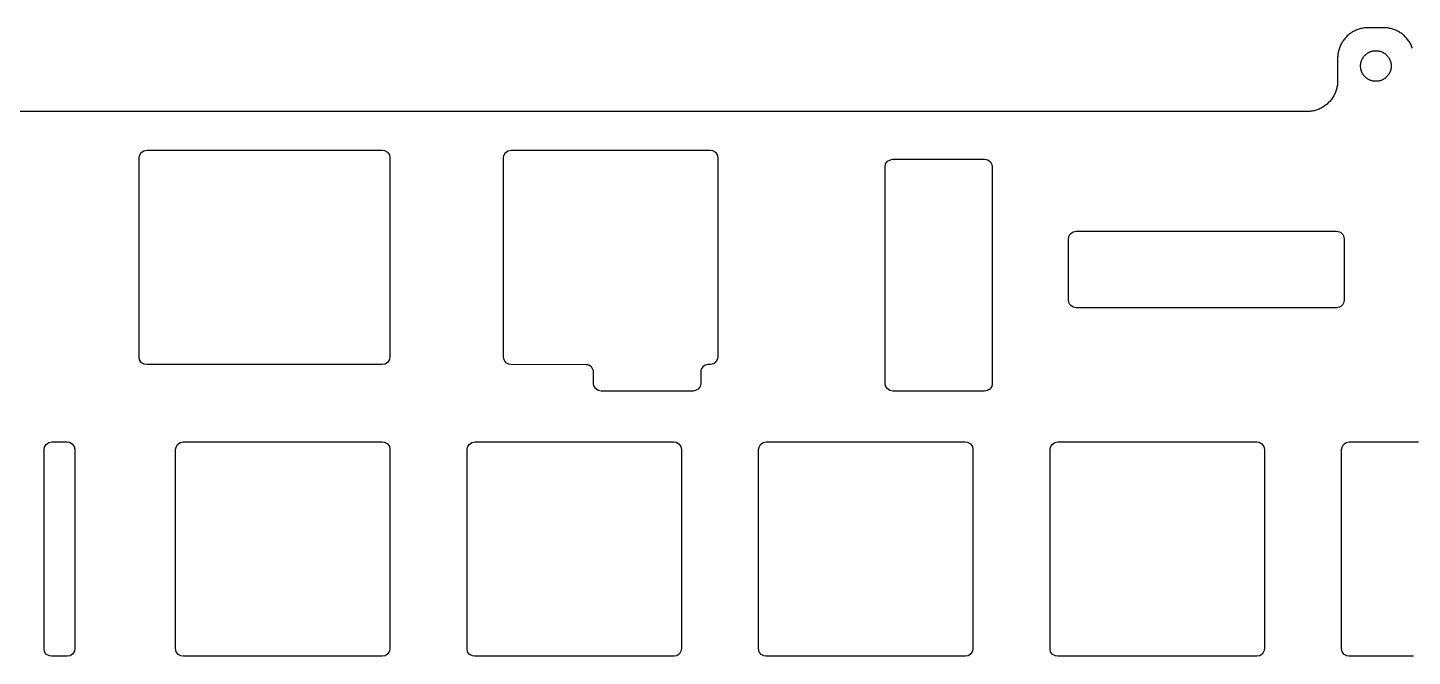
# Model space of a CAD drawing. Header units: millimetres. Extents: x -303 to 2, y 53 to 159.
# Drawn here: x -238.7 to -148.2, y 117.7 to 158.8 of the extents above; entities that cross this region are included whole.
import ezdxf

# ---------------------------------------------------------------- set-up
doc = ezdxf.new("R2010")
doc.units = ezdxf.units.MM
doc.layers.get('0').update_dxf_attribs({"linetype": 'CONTINUOUS'})

msp = doc.modelspace()

# ---------------------------------------------------------------- linework, layer by layer
for points in [[(-148.21207, 157.45113), (-148.23603, 157.51508), (-148.26217, 157.57817), (-148.29044, 157.64034), (-148.32082, 157.7015), (-148.35327, 157.76159), (-148.38775, 157.82054), (-148.42423, 157.87828), (-148.46265, 157.93473), (-148.50298, 157.98984), (-148.54517, 158.04355), (-148.58916, 158.09578), (-148.63492, 158.14648), (-148.68238, 158.19559), (-148.73148, 158.24304), (-148.78218, 158.2888), (-148.83442, 158.33279), (-148.88812, 158.37498), (-148.94323, 158.41531), (-148.99969, 158.45374), (-149.05742, 158.49021), (-149.11637, 158.52469), (-149.17646, 158.55714), (-149.23762, 158.58752), (-149.29979, 158.61579), (-149.36288, 158.64193), (-149.42683, 158.66589), (-149.49156, 158.68766), (-149.557, 158.70721), (-149.62306, 158.72451), (-149.68968, 158.73954), (-149.75677, 158.75229), (-149.82426, 158.76274), (-149.89206, 158.77089), (-149.96011, 158.77671), (-150.02831, 158.78021), (-150.09659, 158.78137), (-151.09659, 158.78137), (-151.16487, 158.78021), (-151.23308, 158.77671), (-151.30112, 158.77089), (-151.36892, 158.76274), (-151.43641, 158.75229), (-151.5035, 158.73954), (-151.57012, 158.72451), (-151.63618, 158.70721), (-151.70162, 158.68766), (-151.76635, 158.66589), (-151.8303, 158.64193), (-151.89339, 158.61579), (-151.95556, 158.58752), (-152.01672, 158.55714), (-152.07681, 158.52469), (-152.13576, 158.49021), (-152.19349, 158.45374), (-152.24995, 158.41531), (-152.30506, 158.37498), (-152.35877, 158.33279), (-152.411, 158.2888), (-152.4617, 158.24304), (-152.5108, 158.19559), (-152.55826, 158.14648), (-152.60402, 158.09578), (-152.64801, 158.04355), (-152.6902, 157.98984), (-152.73053, 157.93473), (-152.76896, 157.87828), (-152.80543, 157.82054), (-152.83991, 157.76159), (-152.87236, 157.7015), (-152.90274, 157.64034), (-152.93101, 157.57817), (-152.95715, 157.51508), (-152.98111, 157.45113), (-153.00288, 157.3864), (-153.02243, 157.32097), (-153.03973, 157.2549), (-153.05476, 157.18828), (-153.06751, 157.12119), (-153.07796, 157.05371), (-153.08611, 156.9859), (-153.09193, 156.91786), (-153.09542, 156.84965), (-153.09659, 156.78137), (-153.09659, 155.30625), (-153.09776, 155.23797), (-153.10125, 155.16976), (-153.10708, 155.10172), (-153.11522, 155.03392), (-153.12567, 154.96643), (-153.13842, 154.89934), (-153.15346, 154.83272), (-153.17076, 154.76666), (-153.1903, 154.70122), (-153.21207, 154.63649), (-153.23603, 154.57254), (-153.26217, 154.50945), (-153.29044, 154.44728), (-153.32082, 154.38612), (-153.35327, 154.32603), (-153.38775, 154.26708), (-153.42423, 154.20934), (-153.46265, 154.15289), (-153.50298, 154.09778), (-153.54517, 154.04407), (-153.58916, 153.99184), (-153.63492, 153.94114), (-153.68238, 153.89204), (-153.73148, 153.84458), (-153.78218, 153.79882), (-153.83442, 153.75483), (-153.88812, 153.71264), (-153.94323, 153.67231), (-153.99969, 153.63388), (-154.05742, 153.59741), (-154.11637, 153.56293), (-154.17646, 153.53048), (-154.23762, 153.5001), (-154.29979, 153.47183), (-154.36288, 153.44569), (-154.42683, 153.42173), (-154.49156, 153.39996), (-154.557, 153.38041), (-154.62306, 153.36311), (-154.68968, 153.34808), (-154.75677, 153.33533), (-154.82426, 153.32488), (-154.89206, 153.31673), (-154.96011, 153.31091), (-155.02831, 153.30741), (-155.09659, 153.30625), (-288.97159, 153.30625)], [(-148.13665, 117.73084), (-148.72084, 117.73084), (-149.31216, 117.73084), (-149.90944, 117.73084), (-150.51147, 117.73084), (-151.11708, 117.73084), (-151.72506, 117.73084), (-152.33424, 117.73084), (-152.49244, 117.75721), (-152.67604, 117.85291), (-152.80143, 118.03118), (-152.83424, 118.23084), (-152.83424, 118.30543), (-152.83424, 118.52283), (-152.83424, 118.87354), (-152.83424, 119.09591), (-152.83424, 119.34803), (-152.83424, 119.62871), (-152.83424, 119.93677), (-152.83424, 120.27102), (-152.83424, 120.63026), (-152.83424, 121.0133), (-152.83424, 121.41895), (-152.83424, 121.84603), (-152.83424, 122.29334), (-152.83424, 122.7597), (-152.83424, 123.2439), (-152.83424, 123.74477), (-152.83424, 124.26111), (-152.83424, 124.79174), (-152.83424, 125.33546), (-152.83424, 125.89107), (-152.83424, 126.4574), (-152.83424, 127.03325), (-152.83424, 127.61744), (-152.83424, 128.20876), (-152.83424, 128.80604), (-152.83424, 129.40807), (-152.83424, 130.01368), (-152.83424, 130.62166), (-152.83424, 131.23084), (-152.80787, 131.38904), (-152.71217, 131.57264), (-152.5339, 131.69803), (-152.33424, 131.73084), (-152.25966, 131.73084), (-152.04225, 131.73084), (-151.69154, 131.73084), (-151.46917, 131.73084), (-151.21705, 131.73084), (-150.93637, 131.73084), (-150.62831, 131.73084), (-150.29406, 131.73084), (-149.93483, 131.73084), (-149.55178, 131.73084), (-149.14613, 131.73084), (-148.71905, 131.73084), (-148.27174, 131.73084), (-147.80539, 131.73084)]]:
    msp.add_lwpolyline(points)
for points in [[(-149.61162, 156.10867), (-149.6182, 156.07459), (-149.62597, 156.04076), (-149.63491, 156.00722), (-149.645, 155.97401), (-149.65624, 155.94116), (-149.66861, 155.90873), (-149.68211, 155.87675), (-149.6967, 155.84526), (-149.71238, 155.81429), (-149.72912, 155.78388), (-149.74691, 155.75407), (-149.76572, 155.7249), (-149.78554, 155.6964), (-149.80633, 155.6686), (-149.82807, 155.64154), (-149.85074, 155.61526), (-149.87431, 155.58977), (-149.89875, 155.56512), (-149.92403, 155.54133), (-149.95012, 155.51844), (-149.97699, 155.49646), (-150.0046, 155.47543), (-150.03293, 155.45537), (-150.06194, 155.4363), (-150.09159, 155.41825), (-150.12185, 155.40125), (-150.15268, 155.3853), (-150.18405, 155.37043), (-150.21591, 155.35666), (-150.24824, 155.34401), (-150.28098, 155.33248), (-150.3141, 155.3221), (-150.34756, 155.31287), (-150.38133, 155.30482), (-150.41535, 155.29793), (-150.44959, 155.29224), (-150.48401, 155.28773), (-150.51856, 155.28442), (-150.55321, 155.28231), (-150.58791, 155.28141), (-150.62262, 155.28171), (-150.6573, 155.28322), (-150.69191, 155.28592), (-150.7264, 155.28983), (-150.76073, 155.29494), (-150.79487, 155.30123), (-150.82877, 155.3087), (-150.86239, 155.31734), (-150.89569, 155.32715), (-150.92862, 155.3381), (-150.96116, 155.3502), (-150.99326, 155.36341), (-151.02488, 155.37773), (-151.05599, 155.39314), (-151.08654, 155.40962), (-151.1165, 155.42715), (-151.14583, 155.44571), (-151.1745, 155.46527), (-151.20248, 155.48582), (-151.22973, 155.50733), (-151.25621, 155.52977), (-151.2819, 155.55312), (-151.30676, 155.57734), (-151.33077, 155.60241), (-151.35389, 155.6283), (-151.3761, 155.65498), (-151.39737, 155.68241), (-151.41767, 155.71056), (-151.43699, 155.7394), (-151.45529, 155.7689), (-151.47256, 155.79901), (-151.48878, 155.8297), (-151.50391, 155.86094), (-151.51796, 155.89268), (-151.5309, 155.92489), (-151.5427, 155.95754), (-151.55337, 155.99057), (-151.56289, 156.02395), (-151.57124, 156.05764), (-151.57842, 156.0916), (-151.58441, 156.12579), (-151.58922, 156.16017), (-151.59283, 156.1947), (-151.59524, 156.22932), (-151.59644, 156.26402), (-151.59644, 156.29873), (-151.59524, 156.33342), (-151.59283, 156.36805), (-151.58922, 156.40257), (-151.58441, 156.43695), (-151.57842, 156.47114), (-151.57124, 156.5051), (-151.56289, 156.53879), (-151.55337, 156.57218), (-151.5427, 156.60521), (-151.5309, 156.63785), (-151.51796, 156.67006), (-151.50391, 156.7018), (-151.48878, 156.73304), (-151.47256, 156.76373), (-151.45529, 156.79385), (-151.43699, 156.82334), (-151.41767, 156.85218), (-151.39737, 156.88033), (-151.3761, 156.90777), (-151.35389, 156.93444), (-151.33077, 156.96033), (-151.30676, 156.9854), (-151.2819, 157.00963), (-151.25621, 157.03297), (-151.22973, 157.05541), (-151.20248, 157.07692), (-151.1745, 157.09747), (-151.14583, 157.11704), (-151.1165, 157.1356), (-151.08654, 157.15312), (-151.05599, 157.1696), (-151.02488, 157.18501), (-150.99326, 157.19933), (-150.96116, 157.21255), (-150.92862, 157.22464), (-150.89569, 157.23559), (-150.86239, 157.2454), (-150.82877, 157.25404), (-150.79487, 157.26152), (-150.76073, 157.26781), (-150.7264, 157.27291), (-150.69191, 157.27682), (-150.6573, 157.27953), (-150.62262, 157.28103), (-150.58791, 157.28133), (-150.55321, 157.28043), (-150.51856, 157.27832), (-150.48401, 157.27501), (-150.44959, 157.27051), (-150.41535, 157.26481), (-150.38133, 157.25793), (-150.34756, 157.24987), (-150.3141, 157.24064), (-150.28098, 157.23026), (-150.24824, 157.21873), (-150.21591, 157.20608), (-150.18405, 157.19231), (-150.15268, 157.17744), (-150.12185, 157.1615), (-150.09159, 157.14449), (-150.06194, 157.12644), (-150.03293, 157.10738), (-150.0046, 157.08732), (-149.97699, 157.06629), (-149.95012, 157.04431), (-149.92403, 157.02141), (-149.89875, 156.99762), (-149.87431, 156.97297), (-149.85074, 156.94749), (-149.82807, 156.9212), (-149.80633, 156.89414), (-149.78554, 156.86635), (-149.76572, 156.83784), (-149.74691, 156.80867), (-149.72912, 156.77886), (-149.71238, 156.74846), (-149.6967, 156.71749), (-149.68211, 156.68599), (-149.66861, 156.65401), (-149.65624, 156.62158), (-149.645, 156.58874), (-149.63491, 156.55553), (-149.62597, 156.52198), (-149.6182, 156.48815), (-149.61162, 156.45407), (-149.60622, 156.41978), (-149.60201, 156.38532), (-149.599, 156.35074), (-149.59719, 156.31608), (-149.59659, 156.28137), (-149.59719, 156.24666), (-149.599, 156.212), (-149.60201, 156.17742), (-149.60622, 156.14296)], [(-231.41549, 140.0633), (-231.41549, 140.46895), (-231.41549, 140.89603), (-231.41549, 141.34334), (-231.41549, 141.8097), (-231.41549, 142.2939), (-231.41549, 142.79477), (-231.41549, 143.31111), (-231.41549, 143.84174), (-231.41549, 144.38546), (-231.41549, 144.94107), (-231.41549, 145.5074), (-231.41549, 146.08325), (-231.41549, 146.66744), (-231.41549, 147.25876), (-231.41549, 147.85604), (-231.41549, 148.45807), (-231.41549, 149.06368), (-231.41549, 149.67166), (-231.41549, 150.28084), (-231.38912, 150.43904), (-231.29342, 150.62264), (-231.11515, 150.74803), (-230.91549, 150.78084), (-230.8409, 150.78084), (-230.62348, 150.78084), (-230.27271, 150.78084), (-230.0503, 150.78084), (-229.79812, 150.78084), (-229.51736, 150.78084), (-229.2092, 150.78084), (-228.87484, 150.78084), (-228.51546, 150.78084), (-228.13225, 150.78084), (-227.7264, 150.78084), (-227.2991, 150.78084), (-226.85154, 150.78084), (-226.38489, 150.78084), (-225.90036, 150.78084), (-225.39912, 150.78084), (-224.88238, 150.78084), (-224.3513, 150.78084), (-223.80709, 150.78084), (-223.25094, 150.78084), (-222.68402, 150.78084), (-222.10753, 150.78084), (-221.52265, 150.78084), (-220.93058, 150.78084), (-220.3325, 150.78084), (-219.7296, 150.78084), (-219.12306, 150.78084), (-218.51409, 150.78084), (-217.90385, 150.78084), (-215.53449, 150.78084), (-215.37629, 150.75447), (-215.19269, 150.65877), (-215.0673, 150.4805), (-215.03449, 150.28084), (-215.03449, 150.20626), (-215.03449, 149.98885), (-215.03449, 149.63814), (-215.03449, 149.41577), (-215.03449, 149.16365), (-215.03449, 148.88297), (-215.03449, 148.57491), (-215.03449, 148.24066), (-215.03449, 147.88143), (-215.03449, 147.49839), (-215.03449, 147.09273), (-215.03449, 146.66565), (-215.03449, 146.21834), (-215.03449, 145.75199), (-215.03449, 145.26778), (-215.03449, 144.76691), (-215.03449, 144.25057), (-215.03449, 143.71994), (-215.03449, 143.17623), (-215.03449, 142.62061), (-215.03449, 142.05428), (-215.03449, 141.47843), (-215.03449, 140.89424), (-215.03449, 140.30292), (-215.03449, 139.70565), (-215.03449, 139.10361), (-215.03449, 138.498), (-215.03449, 137.89002), (-215.03449, 137.28084), (-215.06086, 137.12264), (-215.15656, 136.93904), (-215.33483, 136.81365), (-215.53449, 136.78084), (-217.91549, 136.78084), (-217.99007, 136.78084), (-218.20748, 136.78084), (-218.55819, 136.78084), (-218.78056, 136.78084), (-219.03268, 136.78084), (-219.31336, 136.78084), (-219.62142, 136.78084), (-219.95567, 136.78084), (-220.3149, 136.78084), (-220.69795, 136.78084), (-221.1036, 136.78084), (-221.53068, 136.78084), (-221.97799, 136.78084), (-222.44434, 136.78084), (-222.92855, 136.78084), (-223.42942, 136.78084), (-223.94576, 136.78084), (-224.47639, 136.78084), (-225.0201, 136.78084), (-225.57572, 136.78084), (-226.14205, 136.78084), (-226.7179, 136.78084), (-227.30209, 136.78084), (-227.89341, 136.78084), (-228.49069, 136.78084), (-229.09272, 136.78084), (-229.69833, 136.78084), (-230.30631, 136.78084), (-230.91549, 136.78084), (-231.08032, 136.79989), (-231.27403, 136.90216), (-231.38661, 137.081), (-231.41549, 137.28084), (-231.41549, 137.35543), (-231.41549, 137.57283), (-231.41549, 137.92354), (-231.41549, 138.14591), (-231.41549, 138.39803), (-231.41549, 138.67871), (-231.41549, 138.98677), (-231.41549, 139.32102), (-231.41549, 139.68026)], [(-175.66549, 147.1176), (-175.66549, 146.55563), (-175.66549, 145.98332), (-175.66549, 145.40315), (-175.66549, 144.8176), (-175.66549, 144.22913), (-175.66549, 143.64022), (-175.66549, 143.05335), (-175.66549, 142.47098), (-175.66549, 141.8956), (-175.66549, 141.32968), (-175.66549, 140.77568), (-175.66549, 140.2361), (-175.66549, 139.71339), (-175.66549, 139.21004), (-175.66549, 138.72852), (-175.66549, 138.2713), (-175.66549, 137.84086), (-175.66549, 137.43967), (-175.66549, 137.0702), (-175.66549, 136.73494), (-175.66549, 136.43635), (-175.66549, 136.17691), (-175.66549, 135.95909), (-175.66549, 135.65822), (-175.66549, 135.55353), (-175.6983, 135.35387), (-175.82369, 135.1756), (-176.00729, 135.0799), (-176.16549, 135.05353), (-176.44665, 135.05353), (-176.72726, 135.05353), (-177.00677, 135.05353), (-177.28463, 135.05353), (-177.5603, 135.05353), (-177.83321, 135.05353), (-178.10284, 135.05353), (-178.36862, 135.05353), (-178.63, 135.05353), (-178.88644, 135.05353), (-179.13738, 135.05353), (-179.38229, 135.05353), (-179.6206, 135.05353), (-179.85177, 135.05353), (-180.07525, 135.05353), (-180.29049, 135.05353), (-180.49694, 135.05353), (-180.88128, 135.05353), (-181.22387, 135.05353), (-181.52032, 135.05353), (-181.76623, 135.05353), (-182.03072, 135.05353), (-182.16549, 135.05353), (-182.36515, 135.08634), (-182.54342, 135.21173), (-182.63912, 135.39533), (-182.66549, 135.55353), (-182.66549, 135.78313), (-182.66549, 136.06636), (-182.66549, 136.39923), (-182.66549, 136.77773), (-182.66549, 137.19788), (-182.66549, 137.65568), (-182.66549, 138.14713), (-182.66549, 138.66824), (-182.66549, 139.21502), (-182.66549, 139.78347), (-182.66549, 140.36959), (-182.66549, 140.96939), (-182.66549, 141.57887), (-182.66549, 142.19405), (-182.66549, 142.81092), (-182.66549, 143.42548), (-182.66549, 144.03376), (-182.66549, 144.63174), (-182.66549, 145.21544), (-182.66549, 145.78085), (-182.66549, 146.324), (-182.66549, 146.84087), (-182.66549, 147.32747), (-182.66549, 147.77982), (-182.66549, 148.19391), (-182.66549, 148.56575), (-182.66549, 148.89134), (-182.66549, 149.16669), (-182.66549, 149.38781), (-182.66549, 149.65136), (-182.66549, 149.6858), (-182.63268, 149.88546), (-182.50729, 150.06373), (-182.32369, 150.15944), (-182.16549, 150.1858), (-181.88433, 150.1858), (-181.60372, 150.1858), (-181.32421, 150.1858), (-181.04635, 150.1858), (-180.77068, 150.1858), (-180.49777, 150.1858), (-180.22814, 150.1858), (-179.96237, 150.1858), (-179.70098, 150.1858), (-179.44454, 150.1858), (-179.1936, 150.1858), (-178.94869, 150.1858), (-178.71038, 150.1858), (-178.47921, 150.1858), (-178.25573, 150.1858), (-178.04049, 150.1858), (-177.83404, 150.1858), (-177.4497, 150.1858), (-177.10711, 150.1858), (-176.81066, 150.1858), (-176.56475, 150.1858), (-176.30026, 150.1858), (-176.16549, 150.1858), (-175.96583, 150.153), (-175.78756, 150.0276), (-175.69186, 149.84401), (-175.66549, 149.6858), (-175.66549, 149.21263), (-175.66549, 148.71675), (-175.66549, 148.20063), (-175.66549, 147.66676)], [(-235.6608, 131.4305), (-235.62799, 131.23084), (-235.62799, 131.15626), (-235.62799, 130.93885), (-235.62799, 130.58814), (-235.62799, 130.36577), (-235.62799, 130.11365), (-235.62799, 129.83297), (-235.62799, 129.52491), (-235.62799, 129.19066), (-235.62799, 128.83143), (-235.62799, 128.44839), (-235.62799, 128.04273), (-235.62799, 127.61565), (-235.62799, 127.16834), (-235.62799, 126.70199), (-235.62799, 126.21778), (-235.62799, 125.71691), (-235.62799, 125.20057), (-235.62799, 124.66994), (-235.62799, 124.12623), (-235.62799, 123.57061), (-235.62799, 123.00428), (-235.62799, 122.42843), (-235.62799, 121.84424), (-235.62799, 121.25292), (-235.62799, 120.65565), (-235.62799, 120.05361), (-235.62799, 119.448), (-235.62799, 118.84002), (-235.62799, 118.23084), (-235.65436, 118.07264), (-235.75006, 117.88904), (-235.92833, 117.76365), (-236.12799, 117.73084), (-236.23552, 117.73084), (-236.44049, 117.73084), (-236.6745, 117.73084), (-236.89552, 117.73084), (-237.12799, 117.73084), (-237.28619, 117.75721), (-237.46979, 117.85291), (-237.59518, 118.03118), (-237.62799, 118.23084), (-237.62799, 118.30543), (-237.62799, 118.52283), (-237.62799, 118.87354), (-237.62799, 119.09591), (-237.62799, 119.34803), (-237.62799, 119.62871), (-237.62799, 119.93677), (-237.62799, 120.27102), (-237.62799, 120.63026), (-237.62799, 121.0133), (-237.62799, 121.41895), (-237.62799, 121.84603), (-237.62799, 122.29334), (-237.62799, 122.7597), (-237.62799, 123.2439), (-237.62799, 123.74477), (-237.62799, 124.26111), (-237.62799, 124.79174), (-237.62799, 125.33546), (-237.62799, 125.89107), (-237.62799, 126.4574), (-237.62799, 127.03325), (-237.62799, 127.61744), (-237.62799, 128.20876), (-237.62799, 128.80604), (-237.62799, 129.40807), (-237.62799, 130.01368), (-237.62799, 130.62166), (-237.62799, 131.23084), (-237.60162, 131.38904), (-237.50592, 131.57264), (-237.32765, 131.69803), (-237.12799, 131.73084), (-237.02046, 131.73084), (-236.81549, 131.73084), (-236.58148, 131.73084), (-236.36046, 131.73084), (-236.12799, 131.73084), (-235.96979, 131.70447), (-235.78619, 131.60877)], [(-225.75178, 131.73084), (-225.34613, 131.73084), (-224.91905, 131.73084), (-224.47174, 131.73084), (-224.00539, 131.73084), (-223.52118, 131.73084), (-223.02031, 131.73084), (-222.50397, 131.73084), (-221.97334, 131.73084), (-221.42963, 131.73084), (-220.87401, 131.73084), (-220.30768, 131.73084), (-219.73183, 131.73084), (-219.14764, 131.73084), (-218.55632, 131.73084), (-217.95904, 131.73084), (-217.35701, 131.73084), (-216.7514, 131.73084), (-216.14342, 131.73084), (-215.53424, 131.73084), (-215.37604, 131.70447), (-215.19244, 131.60877), (-215.06705, 131.4305), (-215.03424, 131.23084), (-215.03424, 131.15626), (-215.03424, 130.93885), (-215.03424, 130.58814), (-215.03424, 130.36577), (-215.03424, 130.11365), (-215.03424, 129.83297), (-215.03424, 129.52491), (-215.03424, 129.19066), (-215.03424, 128.83143), (-215.03424, 128.44839), (-215.03424, 128.04273), (-215.03424, 127.61565), (-215.03424, 127.16834), (-215.03424, 126.70199), (-215.03424, 126.21778), (-215.03424, 125.71691), (-215.03424, 125.20057), (-215.03424, 124.66994), (-215.03424, 124.12623), (-215.03424, 123.57061), (-215.03424, 123.00428), (-215.03424, 122.42843), (-215.03424, 121.84424), (-215.03424, 121.25292), (-215.03424, 120.65565), (-215.03424, 120.05361), (-215.03424, 119.448), (-215.03424, 118.84002), (-215.03424, 118.23084), (-215.06061, 118.07264), (-215.15631, 117.88904), (-215.33458, 117.76365), (-215.53424, 117.73084), (-215.60882, 117.73084), (-215.82623, 117.73084), (-216.17694, 117.73084), (-216.39931, 117.73084), (-216.65143, 117.73084), (-216.93211, 117.73084), (-217.24017, 117.73084), (-217.57442, 117.73084), (-217.93365, 117.73084), (-218.3167, 117.73084), (-218.72235, 117.73084), (-219.14943, 117.73084), (-219.59674, 117.73084), (-220.06309, 117.73084), (-220.5473, 117.73084), (-221.04817, 117.73084), (-221.56451, 117.73084), (-222.09514, 117.73084), (-222.63885, 117.73084), (-223.19447, 117.73084), (-223.7608, 117.73084), (-224.33665, 117.73084), (-224.92084, 117.73084), (-225.51216, 117.73084), (-226.10944, 117.73084), (-226.71147, 117.73084), (-227.31708, 117.73084), (-227.92506, 117.73084), (-228.53424, 117.73084), (-228.69244, 117.75721), (-228.87604, 117.85291), (-229.00143, 118.03118), (-229.03424, 118.23084), (-229.03424, 118.30543), (-229.03424, 118.52283), (-229.03424, 118.87354), (-229.03424, 119.09591), (-229.03424, 119.34803), (-229.03424, 119.62871), (-229.03424, 119.93677), (-229.03424, 120.27102), (-229.03424, 120.63026), (-229.03424, 121.0133), (-229.03424, 121.41895), (-229.03424, 121.84603), (-229.03424, 122.29334), (-229.03424, 122.7597), (-229.03424, 123.2439), (-229.03424, 123.74477), (-229.03424, 124.26111), (-229.03424, 124.79174), (-229.03424, 125.33546), (-229.03424, 125.89107), (-229.03424, 126.4574), (-229.03424, 127.03325), (-229.03424, 127.61744), (-229.03424, 128.20876), (-229.03424, 128.80604), (-229.03424, 129.40807), (-229.03424, 130.01368), (-229.03424, 130.62166), (-229.03424, 131.23084), (-229.00787, 131.38904), (-228.91217, 131.57264), (-228.7339, 131.69803), (-228.53424, 131.73084), (-228.45966, 131.73084), (-228.24225, 131.73084), (-227.89154, 131.73084), (-227.66917, 131.73084), (-227.41705, 131.73084), (-227.13637, 131.73084), (-226.82831, 131.73084), (-226.49406, 131.73084), (-226.13483, 131.73084)], [(-195.98424, 127.16834), (-195.98424, 126.70199), (-195.98424, 126.21778), (-195.98424, 125.71691), (-195.98424, 125.20057), (-195.98424, 124.66994), (-195.98424, 124.12623), (-195.98424, 123.57061), (-195.98424, 123.00428), (-195.98424, 122.42843), (-195.98424, 121.84424), (-195.98424, 121.25292), (-195.98424, 120.65565), (-195.98424, 120.05361), (-195.98424, 119.448), (-195.98424, 118.84002), (-195.98424, 118.23084), (-196.01061, 118.07264), (-196.10631, 117.88904), (-196.28458, 117.76365), (-196.48424, 117.73084), (-196.55882, 117.73084), (-196.77623, 117.73084), (-197.12694, 117.73084), (-197.34931, 117.73084), (-197.60143, 117.73084), (-197.88211, 117.73084), (-198.19017, 117.73084), (-198.52442, 117.73084), (-198.88365, 117.73084), (-199.2667, 117.73084), (-199.67235, 117.73084), (-200.09943, 117.73084), (-200.54674, 117.73084), (-201.01309, 117.73084), (-201.4973, 117.73084), (-201.99817, 117.73084), (-202.51451, 117.73084), (-203.04514, 117.73084), (-203.58885, 117.73084), (-204.14447, 117.73084), (-204.7108, 117.73084), (-205.28665, 117.73084), (-205.87084, 117.73084), (-206.46216, 117.73084), (-207.05944, 117.73084), (-207.66147, 117.73084), (-208.26708, 117.73084), (-208.87506, 117.73084), (-209.48424, 117.73084), (-209.64244, 117.75721), (-209.82604, 117.85291), (-209.95143, 118.03118), (-209.98424, 118.23084), (-209.98424, 118.30543), (-209.98424, 118.52283), (-209.98424, 118.87354), (-209.98424, 119.09591), (-209.98424, 119.34803), (-209.98424, 119.62871), (-209.98424, 119.93677), (-209.98424, 120.27102), (-209.98424, 120.63026), (-209.98424, 121.0133), (-209.98424, 121.41895), (-209.98424, 121.84603), (-209.98424, 122.29334), (-209.98424, 122.7597), (-209.98424, 123.2439), (-209.98424, 123.74477), (-209.98424, 124.26111), (-209.98424, 124.79174), (-209.98424, 125.33546), (-209.98424, 125.89107), (-209.98424, 126.4574), (-209.98424, 127.03325), (-209.98424, 127.61744), (-209.98424, 128.20876), (-209.98424, 128.80604), (-209.98424, 129.40807), (-209.98424, 130.01368), (-209.98424, 130.62166), (-209.98424, 131.23084), (-209.95787, 131.38904), (-209.86217, 131.57264), (-209.6839, 131.69803), (-209.48424, 131.73084), (-209.40966, 131.73084), (-209.19225, 131.73084), (-208.84154, 131.73084), (-208.61917, 131.73084), (-208.36705, 131.73084), (-208.08637, 131.73084), (-207.77831, 131.73084), (-207.44406, 131.73084), (-207.08483, 131.73084), (-206.70178, 131.73084), (-206.29613, 131.73084), (-205.86905, 131.73084), (-205.42174, 131.73084), (-204.95539, 131.73084), (-204.47118, 131.73084), (-203.97031, 131.73084), (-203.45397, 131.73084), (-202.92334, 131.73084), (-202.37963, 131.73084), (-201.82401, 131.73084), (-201.25768, 131.73084), (-200.68183, 131.73084), (-200.09764, 131.73084), (-199.50632, 131.73084), (-198.90904, 131.73084), (-198.30701, 131.73084), (-197.7014, 131.73084), (-197.09342, 131.73084), (-196.48424, 131.73084), (-196.32604, 131.70447), (-196.14244, 131.60877), (-196.01705, 131.4305), (-195.98424, 131.23084), (-195.98424, 131.15626), (-195.98424, 130.93885), (-195.98424, 130.58814), (-195.98424, 130.36577), (-195.98424, 130.11365), (-195.98424, 129.83297), (-195.98424, 129.52491), (-195.98424, 129.19066), (-195.98424, 128.83143), (-195.98424, 128.44839), (-195.98424, 128.04273), (-195.98424, 127.61565)], [(-176.93424, 125.71691), (-176.93424, 125.20057), (-176.93424, 124.66994), (-176.93424, 124.12623), (-176.93424, 123.57061), (-176.93424, 123.00428), (-176.93424, 122.42843), (-176.93424, 121.84424), (-176.93424, 121.25292), (-176.93424, 120.65565), (-176.93424, 120.05361), (-176.93424, 119.448), (-176.93424, 118.84002), (-176.93424, 118.23084), (-176.96061, 118.07264), (-177.05631, 117.88904), (-177.23458, 117.76365), (-177.43424, 117.73084), (-177.50882, 117.73084), (-177.72623, 117.73084), (-178.07694, 117.73084), (-178.29931, 117.73084), (-178.55143, 117.73084), (-178.83211, 117.73084), (-179.14017, 117.73084), (-179.47442, 117.73084), (-179.83365, 117.73084), (-180.2167, 117.73084), (-180.62235, 117.73084), (-181.04943, 117.73084), (-181.49674, 117.73084), (-181.96309, 117.73084), (-182.4473, 117.73084), (-182.94817, 117.73084), (-183.46451, 117.73084), (-183.99514, 117.73084), (-184.53885, 117.73084), (-185.09447, 117.73084), (-185.6608, 117.73084), (-186.23665, 117.73084), (-186.82084, 117.73084), (-187.41216, 117.73084), (-188.00944, 117.73084), (-188.61147, 117.73084), (-189.21708, 117.73084), (-189.82506, 117.73084), (-190.43424, 117.73084), (-190.59244, 117.75721), (-190.77604, 117.85291), (-190.90143, 118.03118), (-190.93424, 118.23084), (-190.93424, 118.30543), (-190.93424, 118.52283), (-190.93424, 118.87354), (-190.93424, 119.09591), (-190.93424, 119.34803), (-190.93424, 119.62871), (-190.93424, 119.93677), (-190.93424, 120.27102), (-190.93424, 120.63026), (-190.93424, 121.0133), (-190.93424, 121.41895), (-190.93424, 121.84603), (-190.93424, 122.29334), (-190.93424, 122.7597), (-190.93424, 123.2439), (-190.93424, 123.74477), (-190.93424, 124.26111), (-190.93424, 124.79174), (-190.93424, 125.33546), (-190.93424, 125.89107), (-190.93424, 126.4574), (-190.93424, 127.03325), (-190.93424, 127.61744), (-190.93424, 128.20876), (-190.93424, 128.80604), (-190.93424, 129.40807), (-190.93424, 130.01368), (-190.93424, 130.62166), (-190.93424, 131.23084), (-190.90787, 131.38904), (-190.81217, 131.57264), (-190.6339, 131.69803), (-190.43424, 131.73084), (-190.35966, 131.73084), (-190.14225, 131.73084), (-189.79154, 131.73084), (-189.56917, 131.73084), (-189.31705, 131.73084), (-189.03637, 131.73084), (-188.72831, 131.73084), (-188.39406, 131.73084), (-188.03483, 131.73084), (-187.65178, 131.73084), (-187.24613, 131.73084), (-186.81905, 131.73084), (-186.37174, 131.73084), (-185.90539, 131.73084), (-185.42118, 131.73084), (-184.92031, 131.73084), (-184.40397, 131.73084), (-183.87334, 131.73084), (-183.32963, 131.73084), (-182.77401, 131.73084), (-182.20768, 131.73084), (-181.63183, 131.73084), (-181.04764, 131.73084), (-180.45632, 131.73084), (-179.85904, 131.73084), (-179.25701, 131.73084), (-178.6514, 131.73084), (-178.04342, 131.73084), (-177.43424, 131.73084), (-177.27604, 131.70447), (-177.09244, 131.60877), (-176.96705, 131.4305), (-176.93424, 131.23084), (-176.93424, 131.15626), (-176.93424, 130.93885), (-176.93424, 130.58814), (-176.93424, 130.36577), (-176.93424, 130.11365), (-176.93424, 129.83297), (-176.93424, 129.52491), (-176.93424, 129.19066), (-176.93424, 128.83143), (-176.93424, 128.44839), (-176.93424, 128.04273), (-176.93424, 127.61565), (-176.93424, 127.16834), (-176.93424, 126.70199), (-176.93424, 126.21778)], [(-160.20701, 131.73084), (-159.6014, 131.73084), (-158.99342, 131.73084), (-158.38424, 131.73084), (-158.22604, 131.70447), (-158.04244, 131.60877), (-157.91705, 131.4305), (-157.88424, 131.23084), (-157.88424, 131.15626), (-157.88424, 130.93885), (-157.88424, 130.58814), (-157.88424, 130.36577), (-157.88424, 130.11365), (-157.88424, 129.83297), (-157.88424, 129.52491), (-157.88424, 129.19066), (-157.88424, 128.83143), (-157.88424, 128.44839), (-157.88424, 128.04273), (-157.88424, 127.61565), (-157.88424, 127.16834), (-157.88424, 126.70199), (-157.88424, 126.21778), (-157.88424, 125.71691), (-157.88424, 125.20057), (-157.88424, 124.66994), (-157.88424, 124.12623), (-157.88424, 123.57061), (-157.88424, 123.00428), (-157.88424, 122.42843), (-157.88424, 121.84424), (-157.88424, 121.25292), (-157.88424, 120.65565), (-157.88424, 120.05361), (-157.88424, 119.448), (-157.88424, 118.84002), (-157.88424, 118.23084), (-157.91061, 118.07264), (-158.00631, 117.88904), (-158.18458, 117.76365), (-158.38424, 117.73084), (-158.45882, 117.73084), (-158.67623, 117.73084), (-159.02694, 117.73084), (-159.24931, 117.73084), (-159.50143, 117.73084), (-159.78211, 117.73084), (-160.09017, 117.73084), (-160.42442, 117.73084), (-160.78365, 117.73084), (-161.1667, 117.73084), (-161.57235, 117.73084), (-161.99943, 117.73084), (-162.44674, 117.73084), (-162.91309, 117.73084), (-163.3973, 117.73084), (-163.89817, 117.73084), (-164.41451, 117.73084), (-164.94514, 117.73084), (-165.48885, 117.73084), (-166.04447, 117.73084), (-166.6108, 117.73084), (-167.18665, 117.73084), (-167.77084, 117.73084), (-168.36216, 117.73084), (-168.95944, 117.73084), (-169.56147, 117.73084), (-170.16708, 117.73084), (-170.77506, 117.73084), (-171.38424, 117.73084), (-171.54244, 117.75721), (-171.72604, 117.85291), (-171.85143, 118.03118), (-171.88424, 118.23084), (-171.88424, 118.30543), (-171.88424, 118.52283), (-171.88424, 118.87354), (-171.88424, 119.09591), (-171.88424, 119.34803), (-171.88424, 119.62871), (-171.88424, 119.93677), (-171.88424, 120.27102), (-171.88424, 120.63026), (-171.88424, 121.0133), (-171.88424, 121.41895), (-171.88424, 121.84603), (-171.88424, 122.29334), (-171.88424, 122.7597), (-171.88424, 123.2439), (-171.88424, 123.74477), (-171.88424, 124.26111), (-171.88424, 124.79174), (-171.88424, 125.33546), (-171.88424, 125.89107), (-171.88424, 126.4574), (-171.88424, 127.03325), (-171.88424, 127.61744), (-171.88424, 128.20876), (-171.88424, 128.80604), (-171.88424, 129.40807), (-171.88424, 130.01368), (-171.88424, 130.62166), (-171.88424, 131.23084), (-171.85787, 131.38904), (-171.76217, 131.57264), (-171.5839, 131.69803), (-171.38424, 131.73084), (-171.30966, 131.73084), (-171.09225, 131.73084), (-170.74154, 131.73084), (-170.51917, 131.73084), (-170.26705, 131.73084), (-169.98637, 131.73084), (-169.67831, 131.73084), (-169.34406, 131.73084), (-168.98483, 131.73084), (-168.60178, 131.73084), (-168.19613, 131.73084), (-167.76905, 131.73084), (-167.32174, 131.73084), (-166.85539, 131.73084), (-166.37118, 131.73084), (-165.87031, 131.73084), (-165.35397, 131.73084), (-164.82334, 131.73084), (-164.27963, 131.73084), (-163.72401, 131.73084), (-163.15768, 131.73084), (-162.58183, 131.73084), (-161.99764, 131.73084), (-161.40632, 131.73084), (-160.80904, 131.73084)]]:
    msp.add_lwpolyline(points, close=True)
for points in [[(-195.78326, 135.05353), (-196.06277, 135.05353), (-196.34063, 135.05353), (-196.6163, 135.05353), (-196.88921, 135.05353), (-197.15884, 135.05353), (-197.42462, 135.05353), (-197.686, 135.05353), (-197.94244, 135.05353), (-198.19338, 135.05353), (-198.43829, 135.05353), (-198.6766, 135.05353), (-198.90777, 135.05353), (-199.13125, 135.05353), (-199.34649, 135.05353), (-199.55294, 135.05353), (-199.93728, 135.05353), (-200.27987, 135.05353), (-200.57632, 135.05353), (-200.82223, 135.05353), (-201.08672, 135.05353), (-201.22149, 135.05353), (-201.42115, 135.08634), (-201.59942, 135.21173), (-201.69512, 135.39533), (-201.72149, 135.55353), (-201.72149, 136.2735, 0.41367474), (-202.22057, 136.7735), (-207.10299, 136.78084), (-207.26627, 136.803), (-207.46061, 136.90401), (-207.57389, 137.08144), (-207.60299, 137.28084), (-207.60299, 137.35543), (-207.60299, 137.57283), (-207.60299, 137.92354), (-207.60299, 138.14591), (-207.60299, 138.39803), (-207.60299, 138.67871), (-207.60299, 138.98677), (-207.60299, 139.32102), (-207.60299, 139.68026), (-207.60299, 140.0633), (-207.60299, 140.46895), (-207.60299, 140.89603), (-207.60299, 141.34334), (-207.60299, 141.8097), (-207.60299, 142.2939), (-207.60299, 142.79477), (-207.60299, 143.31111), (-207.60299, 143.84174), (-207.60299, 144.38546), (-207.60299, 144.94107), (-207.60299, 145.5074), (-207.60299, 146.08325), (-207.60299, 146.66744), (-207.60299, 147.25876), (-207.60299, 147.85604), (-207.60299, 148.45807), (-207.60299, 149.06368), (-207.60299, 149.67166), (-207.60299, 150.28084), (-207.57662, 150.43904), (-207.48092, 150.62264), (-207.30265, 150.74803), (-207.10299, 150.78084), (-207.02841, 150.78084), (-206.811, 150.78084), (-206.46029, 150.78084), (-206.23792, 150.78084), (-205.9858, 150.78084), (-205.70512, 150.78084), (-205.39706, 150.78084), (-205.06281, 150.78084), (-204.70358, 150.78084), (-204.32053, 150.78084), (-203.91488, 150.78084), (-203.4878, 150.78084), (-203.04049, 150.78084), (-202.57414, 150.78084), (-202.08993, 150.78084), (-201.58906, 150.78084), (-201.07272, 150.78084), (-200.54209, 150.78084), (-199.99838, 150.78084), (-199.44276, 150.78084), (-198.87643, 150.78084), (-198.30058, 150.78084), (-197.71639, 150.78084), (-197.12507, 150.78084), (-196.52779, 150.78084), (-195.92576, 150.78084), (-195.32015, 150.78084), (-194.71217, 150.78084), (-194.10299, 150.78084), (-193.94479, 150.75447), (-193.76119, 150.65877), (-193.6358, 150.4805), (-193.60299, 150.28084), (-193.60299, 150.20626), (-193.60299, 149.98885), (-193.60299, 149.63814), (-193.60299, 149.41577), (-193.60299, 149.16365), (-193.60299, 148.88297), (-193.60299, 148.57491), (-193.60299, 148.24066), (-193.60299, 147.88143), (-193.60299, 147.49839), (-193.60299, 147.09273), (-193.60299, 146.66565), (-193.60299, 146.21834), (-193.60299, 145.75199), (-193.60299, 145.26778), (-193.60299, 144.76691), (-193.60299, 144.25057), (-193.60299, 143.71994), (-193.60299, 143.17623), (-193.60299, 142.62061), (-193.60299, 142.05428), (-193.60299, 141.47843), (-193.60299, 140.89424), (-193.60299, 140.30292), (-193.60299, 139.70565), (-193.60299, 139.10361), (-193.60299, 138.498), (-193.60299, 137.89002), (-193.60299, 137.28084), (-193.6174, 137.1649), (-193.7018, 136.96154), (-193.85618, 136.82746), (-194.07503, 136.78174), (-194.22814, 136.77915, 0.41032327), (-194.72149, 136.27919), (-194.72149, 135.55353), (-194.7543, 135.35387), (-194.87969, 135.1756), (-195.06329, 135.0799), (-195.22149, 135.05353), (-195.50265, 135.05353)], [(-170.17417, 145.49072), (-153.17417, 145.49072, -0.41421356), (-152.67417, 144.99072), (-152.67417, 140.99072, -0.41421356), (-153.17417, 140.49072), (-170.17417, 140.49072, -0.41421356), (-170.67417, 140.99072), (-170.67417, 144.99072, -0.41421356)]]:
    msp.add_lwpolyline(points, format="xyb", close=True)

doc.saveas('drawing.dxf')
